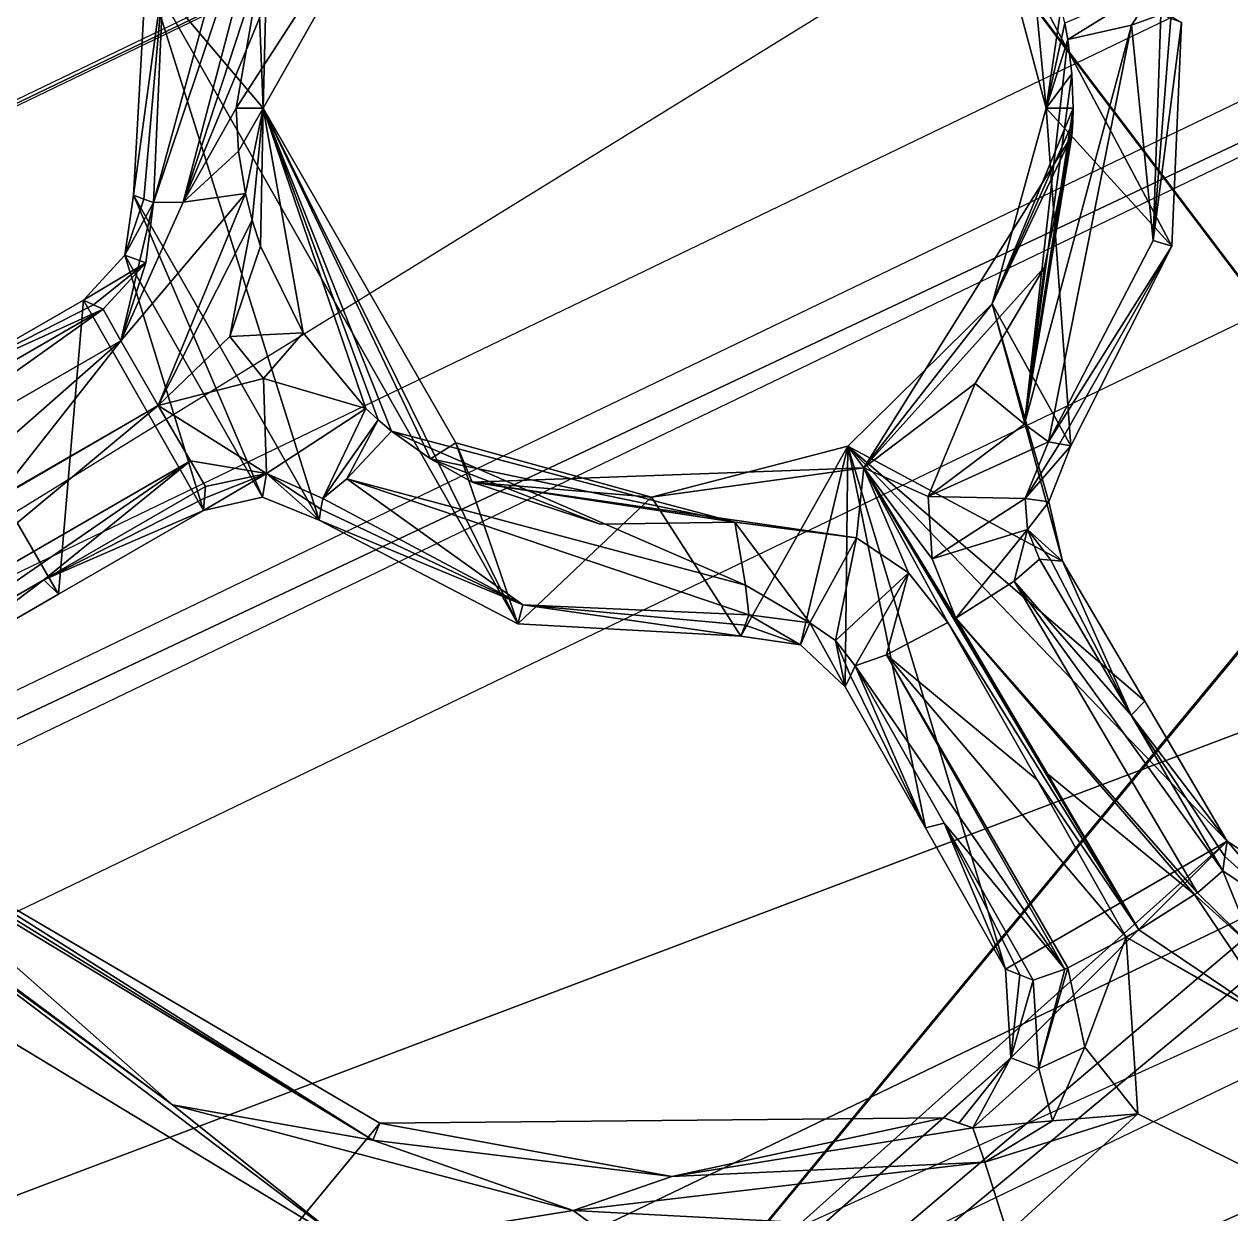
# Model space of a CAD drawing. Header units: millimetres. Extents: x -228 to 228, y -204 to 237.
# Drawn here: x 56.33 to 68.11, y -119.04 to -107.43 of the extents above; entities that cross this region are included whole.
import ezdxf

# ---------------------------------------------------------------- set-up
doc = ezdxf.new("R2010")
doc.units = ezdxf.units.MM
doc.header["$LTSCALE"] = 127.314815
for name, color, linetype in [('1', 7, 'CONTINUOUS'), ('136', 7, 'CONTINUOUS'), ('137', 7, 'CONTINUOUS'), ('139', 7, 'CONTINUOUS'), ('140', 7, 'CONTINUOUS'), ('146', 7, 'CONTINUOUS'), ('147', 7, 'CONTINUOUS'), ('148', 7, 'CONTINUOUS'), ('149', 7, 'CONTINUOUS'), ('150', 7, 'CONTINUOUS'), ('151', 7, 'CONTINUOUS'), ('170', 7, 'CONTINUOUS'), ('171', 7, 'CONTINUOUS'), ('1781', 7, 'CONTINUOUS'), ('1782', 7, 'CONTINUOUS'), ('1783', 7, 'CONTINUOUS'), ('1784', 7, 'CONTINUOUS'), ('1785', 7, 'CONTINUOUS'), ('1787', 7, 'CONTINUOUS'), ('1789', 7, 'CONTINUOUS'), ('179', 7, 'CONTINUOUS'), ('1790', 7, 'CONTINUOUS'), ('1793', 7, 'CONTINUOUS'), ('1795', 7, 'CONTINUOUS'), ('1798', 7, 'CONTINUOUS'), ('181', 7, 'CONTINUOUS'), ('182', 7, 'CONTINUOUS'), ('183', 7, 'CONTINUOUS'), ('186', 7, 'CONTINUOUS'), ('187', 7, 'CONTINUOUS'), ('200', 7, 'CONTINUOUS'), ('201', 7, 'CONTINUOUS'), ('202', 7, 'CONTINUOUS'), ('203', 7, 'CONTINUOUS'), ('205', 7, 'CONTINUOUS'), ('206', 7, 'CONTINUOUS'), ('207', 7, 'CONTINUOUS'), ('208', 7, 'CONTINUOUS'), ('209', 7, 'CONTINUOUS'), ('211', 7, 'CONTINUOUS'), ('212', 7, 'CONTINUOUS'), ('213', 7, 'CONTINUOUS'), ('215', 7, 'CONTINUOUS'), ('2163', 7, 'CONTINUOUS'), ('28', 7, 'CONTINUOUS'), ('54', 7, 'CONTINUOUS'), ('605', 7, 'CONTINUOUS')]:
    doc.layers.add(name, color=color, linetype=linetype)

msp = doc.modelspace()

# ---------------------------------------------------------------- linework, layer by layer
at = {"layer": '1', "color": 5, "linetype": 'Continuous'}
for points in [[(48.25, -83.571, 1037.893), (93.415, -143.229, 1031.221), (68.236, -68.236, 1037.893), (48.25, -83.571, 1037.893)], [(46.659, -149.784, 1032.773), (93.415, -143.229, 1031.221), (48.25, -83.571, 1037.893), (46.659, -149.784, 1032.773)]]:
    msp.add_3dface(points, dxfattribs=at)
at = {"layer": '136', "color": 5, "linetype": 'Continuous'}
for points in [[(58.667, -108.253, 1027.81), (60.542, -104.941, 1027.973), (58.403, -108.253, 1030.82), (58.667, -108.253, 1027.81)], [(58.403, -108.253, 1030.82), (60.542, -104.941, 1027.973), (58.649, -106.835, 1030.906), (58.403, -108.253, 1030.82)], [(65.784, -106.303, 1027.653), (66.305, -108.253, 1027.489), (66.123, -106.374, 1030.644), (65.784, -106.303, 1027.653)], [(66.123, -106.374, 1030.644), (66.305, -108.253, 1027.489), (66.453, -107.265, 1030.565), (66.123, -106.374, 1030.644)], [(66.453, -107.265, 1030.565), (66.305, -108.253, 1027.489), (66.488, -107.422, 1030.552), (66.453, -107.265, 1030.565)], [(66.488, -107.422, 1030.552), (66.305, -108.253, 1027.489), (66.517, -107.583, 1030.539), (66.488, -107.422, 1030.552)], [(66.517, -107.583, 1030.539), (66.305, -108.253, 1027.489), (66.556, -107.917, 1030.513), (66.517, -107.583, 1030.539)], [(66.305, -108.253, 1027.489), (66.568, -108.253, 1030.489), (66.556, -107.917, 1030.513), (66.305, -108.253, 1027.489)]]:
    msp.add_3dface(points, dxfattribs=at)
at = {"layer": '137', "color": 5, "linetype": 'Continuous'}
for points in [[(58.667, -108.253, 1027.81), (58.403, -108.253, 1030.82), (58.427, -108.671, 1030.79), (58.667, -108.253, 1027.81)], [(58.494, -109.085, 1030.759), (58.667, -108.253, 1027.81), (58.427, -108.671, 1030.79), (58.494, -109.085, 1030.759)], [(58.559, -109.345, 1030.741), (58.667, -108.253, 1027.81), (58.494, -109.085, 1030.759), (58.559, -109.345, 1030.741)], [(58.639, -109.598, 1030.723), (58.667, -108.253, 1027.81), (58.559, -109.345, 1030.741), (58.639, -109.598, 1030.723)], [(59.057, -110.445, 1030.644), (58.667, -108.253, 1027.81), (58.639, -109.598, 1030.723), (59.057, -110.445, 1030.644)], [(59.668, -111.183, 1030.565), (58.667, -108.253, 1027.81), (59.057, -110.445, 1030.644), (59.668, -111.183, 1030.565)], [(58.667, -108.253, 1027.81), (59.668, -111.183, 1030.565), (59.79, -111.294, 1030.552), (58.667, -108.253, 1027.81)], [(60.547, -111.519, 1027.494), (58.667, -108.253, 1027.81), (60.298, -111.675, 1030.503), (60.547, -111.519, 1027.494)], [(60.298, -111.675, 1030.503), (58.667, -108.253, 1027.81), (59.919, -111.403, 1030.538), (60.298, -111.675, 1030.503)], [(59.919, -111.403, 1030.538), (58.667, -108.253, 1027.81), (59.79, -111.294, 1030.552), (59.919, -111.403, 1030.538)], [(66.568, -108.253, 1030.489), (66.305, -108.253, 1027.489), (65.779, -110.163, 1027.372), (66.568, -108.253, 1030.489)], [(66.568, -108.253, 1030.489), (65.779, -110.163, 1027.372), (66.565, -108.388, 1030.479), (66.568, -108.253, 1030.489)], [(66.565, -108.388, 1030.479), (65.779, -110.163, 1027.372), (66.557, -108.523, 1030.469), (66.565, -108.388, 1030.479)], [(66.557, -108.523, 1030.469), (65.779, -110.163, 1027.372), (64.527, -111.763, 1030.319), (66.557, -108.523, 1030.469)], [(65.779, -110.163, 1027.372), (64.37, -111.551, 1027.331), (64.527, -111.763, 1030.319), (65.779, -110.163, 1027.372)], [(60.705, -111.902, 1030.469), (60.547, -111.519, 1027.494), (60.298, -111.675, 1030.503), (60.705, -111.902, 1030.469)], [(62.456, -112.048, 1027.375), (60.547, -111.519, 1027.494), (60.705, -111.902, 1030.469), (62.456, -112.048, 1027.375)], [(64.37, -111.551, 1027.331), (62.456, -112.048, 1027.375), (64.527, -111.763, 1030.319), (64.37, -111.551, 1027.331)], [(64.527, -111.763, 1030.319), (62.456, -112.048, 1027.375), (60.705, -111.902, 1030.469), (64.527, -111.763, 1030.319)]]:
    msp.add_3dface(points, dxfattribs=at)
at = {"layer": '139', "color": 5, "linetype": 'Continuous'}
for points in [[(67.522, -107.376, 1028.6), (67.423, -107.34, 1029.631), (67.35, -109.543, 1029.505), (67.522, -107.376, 1028.6)], [(67.627, -107.416, 1027.491), (67.522, -107.376, 1028.6), (67.35, -109.543, 1029.505), (67.627, -107.416, 1027.491)], [(67.531, -109.599, 1027.335), (67.627, -107.416, 1027.491), (67.35, -109.543, 1029.505), (67.531, -109.599, 1027.335)], [(66.328, -111.509, 1029.424), (67.531, -109.599, 1027.335), (67.35, -109.543, 1029.505), (66.328, -111.509, 1029.424)], [(66.434, -111.527, 1028.367), (67.531, -109.599, 1027.335), (66.328, -111.509, 1029.424), (66.434, -111.527, 1028.367)], [(66.547, -111.546, 1027.235), (67.531, -109.599, 1027.335), (66.434, -111.527, 1028.367), (66.547, -111.546, 1027.235)]]:
    msp.add_3dface(points, dxfattribs=at)
at = {"layer": '140', "color": 5, "linetype": 'Continuous'}
for points in [[(66.35, -112.664, 1028.241), (66.242, -112.654, 1029.26), (67.135, -114.174, 1029.104), (66.35, -112.664, 1028.241)], [(66.465, -112.673, 1027.154), (66.35, -112.664, 1028.241), (67.135, -114.174, 1029.104), (66.465, -112.673, 1027.154)], [(67.268, -114.039, 1027.013), (66.465, -112.673, 1027.154), (67.135, -114.174, 1029.104), (67.268, -114.039, 1027.013)], [(68.071, -115.404, 1026.871), (67.268, -114.039, 1027.013), (67.135, -114.174, 1029.104), (68.071, -115.404, 1026.871)], [(68.071, -115.404, 1026.871), (67.135, -114.174, 1029.104), (68.049, -115.555, 1027.943), (68.071, -115.404, 1026.871)], [(68.028, -115.694, 1028.946), (68.049, -115.555, 1027.943), (67.135, -114.174, 1029.104), (68.028, -115.694, 1028.946)]]:
    msp.add_3dface(points, dxfattribs=at)
at = {"layer": '146', "color": 5, "linetype": 'Continuous'}
for points in [[(54.89, -115.332, 1028.497), (54.744, -115.302, 1029.499), (59.737, -118.321, 1029.029), (54.89, -115.332, 1028.497)], [(55.05, -115.364, 1027.414), (54.89, -115.332, 1028.497), (59.737, -118.321, 1029.029), (55.05, -115.364, 1027.414)], [(59.804, -118.156, 1027.011), (55.05, -115.364, 1027.414), (59.737, -118.321, 1029.029), (59.804, -118.156, 1027.011)], [(62.653, -118.678, 1028.867), (59.804, -118.156, 1027.011), (59.737, -118.321, 1029.029), (62.653, -118.678, 1028.867)], [(65.306, -118.105, 1026.783), (59.804, -118.156, 1027.011), (62.653, -118.678, 1028.867), (65.306, -118.105, 1026.783)], [(65.589, -118.202, 1028.77), (65.306, -118.105, 1026.783), (62.653, -118.678, 1028.867), (65.589, -118.202, 1028.77)], [(65.453, -118.155, 1027.809), (65.306, -118.105, 1026.783), (65.589, -118.202, 1028.77), (65.453, -118.155, 1027.809)]]:
    msp.add_3dface(points, dxfattribs=at)
at = {"layer": '147', "color": 5, "linetype": 'Continuous'}
for points in [[(64.395, -113.792, 1028.245), (65.127, -115.275, 1027.013), (64.441, -113.694, 1029.26), (64.395, -113.792, 1028.245)], [(64.441, -113.694, 1029.26), (65.127, -115.275, 1027.013), (65.31, -115.228, 1029.104), (64.441, -113.694, 1029.26)], [(64.345, -113.897, 1027.154), (65.127, -115.275, 1027.013), (64.395, -113.792, 1028.245), (64.345, -113.897, 1027.154)], [(65.127, -115.275, 1027.013), (65.908, -116.653, 1026.871), (65.31, -115.228, 1029.104), (65.127, -115.275, 1027.013)], [(66.049, -116.71, 1027.944), (66.18, -116.761, 1028.946), (65.31, -115.228, 1029.104), (66.049, -116.71, 1027.944)], [(65.908, -116.653, 1026.871), (66.049, -116.71, 1027.944), (65.31, -115.228, 1029.104), (65.908, -116.653, 1026.871)]]:
    msp.add_3dface(points, dxfattribs=at)
at = {"layer": '148', "color": 5, "linetype": 'Continuous'}
for points in [[(59.248, -112.061, 1029.631), (59.23, -112.164, 1028.595), (61.199, -113.1, 1029.504), (59.248, -112.061, 1029.631)], [(59.23, -112.164, 1028.595), (59.212, -112.274, 1027.491), (61.199, -113.1, 1029.504), (59.23, -112.164, 1028.595)], [(59.212, -112.274, 1027.491), (61.15, -113.283, 1027.335), (61.199, -113.1, 1029.504), (59.212, -112.274, 1027.491)], [(61.15, -113.283, 1027.335), (63.328, -113.404, 1027.235), (61.199, -113.1, 1029.504), (61.15, -113.283, 1027.335)], [(63.369, -113.297, 1028.37), (63.406, -113.196, 1029.424), (61.199, -113.1, 1029.504), (63.369, -113.297, 1028.37)], [(63.328, -113.404, 1027.235), (63.369, -113.297, 1028.37), (61.199, -113.1, 1029.504), (63.328, -113.404, 1027.235)]]:
    msp.add_3dface(points, dxfattribs=at)
at = {"layer": '149', "color": 5, "linetype": 'Continuous'}
for points in [[(58.093, -112.057, 1028.676), (58.104, -111.944, 1029.737), (56.528, -112.854, 1029.729), (58.093, -112.057, 1028.676)], [(58.083, -112.177, 1027.542), (58.093, -112.057, 1028.676), (56.528, -112.854, 1029.729), (58.083, -112.177, 1027.542)], [(56.67, -112.994, 1027.535), (58.083, -112.177, 1027.542), (56.528, -112.854, 1029.729), (56.67, -112.994, 1027.535)], [(54.953, -113.765, 1029.719), (55.257, -113.811, 1027.526), (56.528, -112.854, 1029.729), (54.953, -113.765, 1029.719)], [(55.257, -113.811, 1027.526), (56.67, -112.994, 1027.535), (56.528, -112.854, 1029.729), (55.257, -113.811, 1027.526)]]:
    msp.add_3dface(points, dxfattribs=at)
at = {"layer": '150', "color": 5, "linetype": 'Continuous'}
for points in [[(56.912, -110.125, 1027.741), (55.483, -110.949, 1027.734), (57.012, -110.172, 1028.771), (56.912, -110.125, 1027.741)], [(55.483, -110.949, 1027.734), (57.106, -110.215, 1029.738), (57.012, -110.172, 1028.771), (55.483, -110.949, 1027.734)], [(55.529, -111.125, 1029.73), (57.106, -110.215, 1029.738), (55.483, -110.949, 1027.734), (55.529, -111.125, 1029.73)]]:
    msp.add_3dface(points, dxfattribs=at)
at = {"layer": '151', "color": 5, "linetype": 'Continuous'}
for points in [[(57.402, -109.101, 1027.798), (57.694, -106.961, 1029.98), (57.526, -106.904, 1027.953), (57.402, -109.101, 1027.798)], [(57.503, -109.139, 1028.859), (57.694, -106.961, 1029.98), (57.402, -109.101, 1027.798), (57.503, -109.139, 1028.859)], [(57.598, -109.174, 1029.854), (57.694, -106.961, 1029.98), (57.503, -109.139, 1028.859), (57.598, -109.174, 1029.854)]]:
    msp.add_3dface(points, dxfattribs=at)
at = {"layer": '170', "color": 5, "linetype": 'Continuous'}
for points in [[(58.093, -112.057, 1028.676), (58.083, -112.177, 1027.542), (58.698, -111.816, 1029.729), (58.093, -112.057, 1028.676)], [(58.083, -112.177, 1027.542), (58.661, -112.048, 1027.529), (58.698, -111.816, 1029.729), (58.083, -112.177, 1027.542)], [(58.104, -111.944, 1029.737), (58.093, -112.057, 1028.676), (58.698, -111.816, 1029.729), (58.104, -111.944, 1029.737)], [(58.661, -112.048, 1027.529), (59.212, -112.274, 1027.491), (58.698, -111.816, 1029.729), (58.661, -112.048, 1027.529)], [(59.212, -112.274, 1027.491), (59.23, -112.164, 1028.595), (58.698, -111.816, 1029.729), (59.212, -112.274, 1027.491)], [(59.23, -112.164, 1028.595), (59.248, -112.061, 1029.631), (58.698, -111.816, 1029.729), (59.23, -112.164, 1028.595)]]:
    msp.add_3dface(points, dxfattribs=at)
at = {"layer": '171', "color": 5, "linetype": 'Continuous'}
for points in [[(57.503, -109.139, 1028.859), (57.402, -109.101, 1027.798), (57.317, -109.687, 1027.758), (57.503, -109.139, 1028.859)], [(57.598, -109.174, 1029.854), (57.503, -109.139, 1028.859), (57.317, -109.687, 1027.758), (57.598, -109.174, 1029.854)], [(57.522, -109.763, 1029.793), (57.598, -109.174, 1029.854), (57.317, -109.687, 1027.758), (57.522, -109.763, 1029.793)], [(56.912, -110.125, 1027.741), (57.522, -109.763, 1029.793), (57.317, -109.687, 1027.758), (56.912, -110.125, 1027.741)], [(56.912, -110.125, 1027.741), (57.012, -110.172, 1028.771), (57.522, -109.763, 1029.793), (56.912, -110.125, 1027.741)], [(57.012, -110.172, 1028.771), (57.106, -110.215, 1029.738), (57.522, -109.763, 1029.793), (57.012, -110.172, 1028.771)]]:
    msp.add_3dface(points, dxfattribs=at)
at = {"layer": '1781', "color": 2, "linetype": 'Continuous'}
for points in [[(48.462, -116.997, 5), (82.863, -95.763, 5), (54.097, -130.602, 5), (48.462, -116.997, 5)], [(82.863, -95.763, 5), (82.871, -95.772, 5), (54.097, -130.602, 5), (82.863, -95.763, 5)], [(82.871, -95.772, 5), (82.879, -95.782, 5), (54.097, -130.602, 5), (82.871, -95.772, 5)], [(82.879, -95.782, 5), (92.524, -106.877, 5), (54.097, -130.602, 5), (82.879, -95.782, 5)]]:
    msp.add_3dface(points, dxfattribs=at)
at = {"layer": '1782', "color": 2, "linetype": 'Continuous'}
for points in [[(77.936, -97.729, 17), (77.974, -97.774, 17), (27.815, -121.866, 17), (77.936, -97.729, 17)], [(77.974, -97.774, 17), (27.829, -121.923, 17), (27.815, -121.866, 17), (77.974, -97.774, 17)]]:
    msp.add_3dface(points, dxfattribs=at)
at = {"layer": '1783', "color": 2, "linetype": 'Continuous'}
for points in [[(80.599, -101.068, 22), (58.636, -101.56, 22), (28.766, -126.03, 22), (80.599, -101.068, 22)], [(58.636, -101.56, 22), (0, -117.271, 22), (28.766, -126.03, 22), (58.636, -101.56, 22)]]:
    msp.add_3dface(points, dxfattribs=at)
at = {"layer": '1784', "color": 2, "linetype": 'Continuous'}
for points in [[(29.445, -129.006, 10), (85.859, -107.662, 10), (82.503, -103.454, 10), (29.445, -129.006, 10)], [(30.643, -134.253, 10), (85.859, -107.662, 10), (29.445, -129.006, 10), (30.643, -134.253, 10)]]:
    msp.add_3dface(points, dxfattribs=at)
at = {"layer": '1785', "color": 2, "linetype": 'Continuous'}
for points in [[(89.471, -112.193, 26), (31.932, -139.902, 26), (93.224, -116.896, 26), (89.471, -112.193, 26)], [(93.224, -116.896, 26), (31.932, -139.902, 26), (33.271, -145.768, 26), (93.224, -116.896, 26)]]:
    msp.add_3dface(points, dxfattribs=at)
at = {"layer": '1787', "color": 2, "linetype": 'Continuous'}
for points in [[(92.186, -115.597, 18.855), (34.303, -150.291, 25.156), (32.901, -144.148, 18.855), (92.186, -115.597, 18.855)], [(96.115, -120.524, 25.156), (34.303, -150.291, 25.156), (92.186, -115.597, 18.855), (96.115, -120.524, 25.156)]]:
    msp.add_3dface(points, dxfattribs=at)
at = {"layer": '1789', "color": 2, "linetype": 'Continuous'}
for points in [[(91.951, -115.303, 14.121), (32.868, -144.006, 18.527), (32.817, -143.78, 14.121), (91.951, -115.303, 14.121)], [(92.095, -115.483, 18.527), (32.868, -144.006, 18.527), (91.951, -115.303, 14.121), (92.095, -115.483, 18.527)]]:
    msp.add_3dface(points, dxfattribs=at)
at = {"layer": '179', "color": 5, "linetype": 'Continuous'}
for points in [[(66.434, -111.527, 1028.367), (66.328, -111.509, 1029.424), (66.1, -112.06, 1029.381), (66.434, -111.527, 1028.367)], [(66.547, -111.546, 1027.235), (66.434, -111.527, 1028.367), (66.1, -112.06, 1029.381), (66.547, -111.546, 1027.235)], [(66.33, -112.092, 1027.204), (66.547, -111.546, 1027.235), (66.1, -112.06, 1029.381), (66.33, -112.092, 1027.204)], [(66.123, -112.365, 1029.329), (66.33, -112.092, 1027.204), (66.1, -112.06, 1029.381), (66.123, -112.365, 1029.329)], [(66.465, -112.673, 1027.154), (66.33, -112.092, 1027.204), (66.123, -112.365, 1029.329), (66.465, -112.673, 1027.154)], [(66.242, -112.654, 1029.26), (66.35, -112.664, 1028.241), (66.123, -112.365, 1029.329), (66.242, -112.654, 1029.26)], [(66.35, -112.664, 1028.241), (66.465, -112.673, 1027.154), (66.123, -112.365, 1029.329), (66.35, -112.664, 1028.241)]]:
    msp.add_3dface(points, dxfattribs=at)
at = {"layer": '1790', "color": 2, "linetype": 'Continuous'}
for points in [[(89.471, -112.193, 26), (88.102, -110.476, 23.804), (31.443, -137.761, 23.804), (89.471, -112.193, 26)], [(31.932, -139.902, 26), (89.471, -112.193, 26), (31.443, -137.761, 23.804), (31.932, -139.902, 26)]]:
    msp.add_3dface(points, dxfattribs=at)
at = {"layer": '1793', "color": 2, "linetype": 'Continuous'}
for points in [[(30.965, -135.665, 11.112), (87.912, -110.238, 18), (86.761, -108.795, 11.112), (30.965, -135.665, 11.112)], [(31.375, -137.465, 18), (87.912, -110.238, 18), (30.965, -135.665, 11.112), (31.375, -137.465, 18)]]:
    msp.add_3dface(points, dxfattribs=at)
at = {"layer": '1795', "color": 2, "linetype": 'Continuous'}
for points in [[(29, -127.059, 20.945), (81.568, -102.283, 11.421), (81.257, -101.893, 20.945), (29, -127.059, 20.945)], [(29.111, -127.545, 11.421), (81.568, -102.283, 11.421), (29, -127.059, 20.945), (29.111, -127.545, 11.421)]]:
    msp.add_3dface(points, dxfattribs=at)
at = {"layer": '1798', "color": 2, "linetype": 'Continuous'}
msp.add_3dface([(0, -117.271, 22), (58.636, -101.56, 22), (0, -117.528, 17.1), (0, -117.271, 22)], dxfattribs=at)
at = {"layer": '181', "color": 5, "linetype": 'Continuous'}
for points in [[(68.071, -115.404, 1026.871), (68.049, -115.555, 1027.943), (68.736, -116.169, 1028.859), (68.071, -115.404, 1026.871)], [(68.795, -115.884, 1026.801), (68.071, -115.404, 1026.871), (68.736, -116.169, 1028.859), (68.795, -115.884, 1026.801)], [(68.049, -115.555, 1027.943), (68.028, -115.694, 1028.946), (68.736, -116.169, 1028.859), (68.049, -115.555, 1027.943)]]:
    msp.add_3dface(points, dxfattribs=at)
at = {"layer": '182', "color": 5, "linetype": 'Continuous'}
for points in [[(66.049, -116.71, 1027.944), (65.908, -116.653, 1026.871), (65.961, -117.52, 1026.801), (66.049, -116.71, 1027.944)], [(66.18, -116.761, 1028.946), (66.049, -116.71, 1027.944), (65.961, -117.52, 1026.801), (66.18, -116.761, 1028.946)], [(66.18, -116.761, 1028.946), (65.961, -117.52, 1026.801), (66.233, -117.621, 1028.857), (66.18, -116.761, 1028.946)], [(65.306, -118.105, 1026.783), (65.453, -118.155, 1027.809), (65.961, -117.52, 1026.801), (65.306, -118.105, 1026.783)], [(65.453, -118.155, 1027.809), (65.589, -118.202, 1028.77), (65.961, -117.52, 1026.801), (65.453, -118.155, 1027.809)], [(65.961, -117.52, 1026.801), (65.589, -118.202, 1028.77), (66.233, -117.621, 1028.857), (65.961, -117.52, 1026.801)]]:
    msp.add_3dface(points, dxfattribs=at)
at = {"layer": '183', "color": 5, "linetype": 'Continuous'}
for points in [[(63.406, -113.196, 1029.424), (63.369, -113.297, 1028.37), (63.91, -113.49, 1027.204), (63.406, -113.196, 1029.424)], [(63.406, -113.196, 1029.424), (63.91, -113.49, 1027.204), (63.999, -113.275, 1029.381), (63.406, -113.196, 1029.424)], [(63.369, -113.297, 1028.37), (63.328, -113.404, 1027.235), (63.91, -113.49, 1027.204), (63.369, -113.297, 1028.37)], [(63.91, -113.49, 1027.204), (64.345, -113.897, 1027.154), (63.999, -113.275, 1029.381), (63.91, -113.49, 1027.204)], [(63.999, -113.275, 1029.381), (64.345, -113.897, 1027.154), (64.25, -113.448, 1029.328), (63.999, -113.275, 1029.381)], [(64.345, -113.897, 1027.154), (64.395, -113.792, 1028.245), (64.25, -113.448, 1029.328), (64.345, -113.897, 1027.154)], [(64.395, -113.792, 1028.245), (64.441, -113.694, 1029.26), (64.25, -113.448, 1029.328), (64.395, -113.792, 1028.245)]]:
    msp.add_3dface(points, dxfattribs=at)
at = {"layer": '186', "color": 5, "linetype": 'Continuous'}
for points in [[(57.106, -110.215, 1029.738), (55.529, -111.125, 1029.73), (54.125, -112.341, 1030.397), (57.106, -110.215, 1029.738)], [(57.279, -110.521, 1030.416), (57.106, -110.215, 1029.738), (54.125, -112.341, 1030.397), (57.279, -110.521, 1030.416)], [(54.487, -112.972, 1030.629), (57.279, -110.521, 1030.416), (54.125, -112.341, 1030.397), (54.487, -112.972, 1030.629)], [(56.064, -112.062, 1030.639), (57.279, -110.521, 1030.416), (54.487, -112.972, 1030.629), (56.064, -112.062, 1030.639)], [(57.642, -111.152, 1030.647), (57.279, -110.521, 1030.416), (56.064, -112.062, 1030.639), (57.642, -111.152, 1030.647)]]:
    msp.add_3dface(points, dxfattribs=at)
at = {"layer": '187', "color": 5, "linetype": 'Continuous'}
for points in [[(57.642, -111.152, 1030.647), (58.494, -109.085, 1030.759), (57.279, -110.521, 1030.416), (57.642, -111.152, 1030.647)], [(58.494, -109.085, 1030.759), (57.887, -109.171, 1030.468), (57.279, -110.521, 1030.416), (58.494, -109.085, 1030.759)], [(58.559, -109.345, 1030.741), (58.494, -109.085, 1030.759), (57.642, -111.152, 1030.647), (58.559, -109.345, 1030.741)], [(57.887, -109.171, 1030.468), (57.598, -109.174, 1029.854), (57.279, -110.521, 1030.416), (57.887, -109.171, 1030.468)], [(57.598, -109.174, 1029.854), (57.522, -109.763, 1029.793), (57.279, -110.521, 1030.416), (57.598, -109.174, 1029.854)], [(58.559, -109.345, 1030.741), (57.642, -111.152, 1030.647), (58.34, -110.481, 1030.67), (58.559, -109.345, 1030.741)], [(58.639, -109.598, 1030.723), (58.559, -109.345, 1030.741), (58.34, -110.481, 1030.67), (58.639, -109.598, 1030.723)], [(57.522, -109.763, 1029.793), (57.106, -110.215, 1029.738), (57.279, -110.521, 1030.416), (57.522, -109.763, 1029.793)]]:
    msp.add_3dface(points, dxfattribs=at)
at = {"layer": '200', "color": 5, "linetype": 'Continuous'}
for points in [[(68.342, -116.457, 1029.552), (68.028, -115.694, 1028.946), (67.781, -115.907, 1029.594), (68.342, -116.457, 1029.552)], [(68.736, -116.169, 1028.859), (68.028, -115.694, 1028.946), (68.342, -116.457, 1029.552), (68.736, -116.169, 1028.859)], [(68.626, -117.225, 1029.716), (67.754, -115.926, 1029.623), (67.211, -116.27, 1029.855), (68.626, -117.225, 1029.716)], [(67.754, -115.926, 1029.623), (68.342, -116.457, 1029.552), (67.781, -115.907, 1029.594), (67.754, -115.926, 1029.623)], [(68.342, -116.457, 1029.552), (67.754, -115.926, 1029.623), (68.626, -117.225, 1029.716), (68.342, -116.457, 1029.552)]]:
    msp.add_3dface(points, dxfattribs=at)
at = {"layer": '201', "color": 5, "linetype": 'Continuous'}
for points in [[(67.135, -114.174, 1029.104), (66.242, -112.654, 1029.26), (65.994, -112.866, 1029.908), (67.135, -114.174, 1029.104)], [(65.423, -113.228, 1030.169), (67.781, -115.907, 1029.594), (65.994, -112.866, 1029.908), (65.423, -113.228, 1030.169)], [(68.028, -115.694, 1028.946), (67.135, -114.174, 1029.104), (65.994, -112.866, 1029.908), (68.028, -115.694, 1028.946)], [(67.781, -115.907, 1029.594), (68.028, -115.694, 1028.946), (65.994, -112.866, 1029.908), (67.781, -115.907, 1029.594)], [(67.754, -115.926, 1029.623), (67.781, -115.907, 1029.594), (65.423, -113.228, 1030.169), (67.754, -115.926, 1029.623)], [(66.317, -114.749, 1030.013), (67.754, -115.926, 1029.623), (65.423, -113.228, 1030.169), (66.317, -114.749, 1030.013)], [(67.211, -116.27, 1029.855), (67.754, -115.926, 1029.623), (66.317, -114.749, 1030.013), (67.211, -116.27, 1029.855)]]:
    msp.add_3dface(points, dxfattribs=at)
at = {"layer": '202', "color": 5, "linetype": 'Continuous'}
for points in [[(66.094, -111.335, 1030.046), (65.613, -110.938, 1030.333), (65.153, -112.04, 1030.271), (66.094, -111.335, 1030.046)], [(66.328, -111.509, 1029.424), (66.094, -111.335, 1030.046), (65.153, -112.04, 1030.271), (66.328, -111.509, 1029.424)], [(66.1, -112.06, 1029.381), (66.328, -111.509, 1029.424), (65.153, -112.04, 1030.271), (66.1, -112.06, 1029.381)], [(65.194, -112.651, 1030.223), (66.1, -112.06, 1029.381), (65.153, -112.04, 1030.271), (65.194, -112.651, 1030.223)], [(66.123, -112.365, 1029.329), (66.1, -112.06, 1029.381), (65.194, -112.651, 1030.223), (66.123, -112.365, 1029.329)], [(65.423, -113.228, 1030.169), (66.123, -112.365, 1029.329), (65.194, -112.651, 1030.223), (65.423, -113.228, 1030.169)], [(66.123, -112.365, 1029.329), (65.423, -113.228, 1030.169), (65.994, -112.866, 1029.908), (66.123, -112.365, 1029.329)], [(66.242, -112.654, 1029.26), (66.123, -112.365, 1029.329), (65.994, -112.866, 1029.908), (66.242, -112.654, 1029.26)]]:
    msp.add_3dface(points, dxfattribs=at)
at = {"layer": '203', "color": 5, "linetype": 'Continuous'}
for points in [[(67.35, -109.543, 1029.505), (67.423, -107.34, 1029.631), (67.139, -107.443, 1030.258), (67.35, -109.543, 1029.505)], [(67.139, -107.443, 1030.258), (66.517, -107.583, 1030.539), (66.094, -111.335, 1030.046), (67.139, -107.443, 1030.258)], [(66.328, -111.509, 1029.424), (67.139, -107.443, 1030.258), (66.094, -111.335, 1030.046), (66.328, -111.509, 1029.424)], [(66.328, -111.509, 1029.424), (67.35, -109.543, 1029.505), (67.139, -107.443, 1030.258), (66.328, -111.509, 1029.424)], [(66.517, -107.583, 1030.539), (66.556, -107.917, 1030.513), (66.094, -111.335, 1030.046), (66.517, -107.583, 1030.539)], [(66.556, -107.917, 1030.513), (66.568, -108.253, 1030.489), (66.094, -111.335, 1030.046), (66.556, -107.917, 1030.513)], [(66.568, -108.253, 1030.489), (66.565, -108.388, 1030.479), (66.094, -111.335, 1030.046), (66.568, -108.253, 1030.489)], [(66.565, -108.388, 1030.479), (66.557, -108.523, 1030.469), (66.094, -111.335, 1030.046), (66.565, -108.388, 1030.479)], [(66.094, -111.335, 1030.046), (66.557, -108.523, 1030.469), (66.288, -109.804, 1030.387), (66.094, -111.335, 1030.046)], [(65.613, -110.938, 1030.333), (66.094, -111.335, 1030.046), (66.288, -109.804, 1030.387), (65.613, -110.938, 1030.333)]]:
    msp.add_3dface(points, dxfattribs=at)
at = {"layer": '205', "color": 5, "linetype": 'Continuous'}
for points in [[(66.488, -107.422, 1030.552), (66.517, -107.583, 1030.539), (67.409, -107.029, 1029.691), (66.488, -107.422, 1030.552)], [(67.409, -107.029, 1029.691), (66.517, -107.583, 1030.539), (67.139, -107.443, 1030.258), (67.409, -107.029, 1029.691)], [(67.423, -107.34, 1029.631), (67.409, -107.029, 1029.691), (67.139, -107.443, 1030.258), (67.423, -107.34, 1029.631)]]:
    msp.add_3dface(points, dxfattribs=at)
at = {"layer": '206', "color": 5, "linetype": 'Continuous'}
for points in [[(63.999, -113.275, 1029.381), (63.269, -112.292, 1030.333), (63.371, -112.907, 1030.046), (63.999, -113.275, 1029.381)], [(63.269, -112.292, 1030.333), (63.999, -113.275, 1029.381), (64.456, -112.446, 1030.271), (63.269, -112.292, 1030.333)], [(63.999, -113.275, 1029.381), (64.25, -113.448, 1029.328), (64.456, -112.446, 1030.271), (63.999, -113.275, 1029.381)], [(64.456, -112.446, 1030.271), (64.25, -113.448, 1029.328), (64.962, -112.786, 1030.223), (64.456, -112.446, 1030.271)], [(64.25, -113.448, 1029.328), (64.441, -113.694, 1029.26), (64.962, -112.786, 1030.223), (64.25, -113.448, 1029.328)], [(64.962, -112.786, 1030.223), (64.441, -113.694, 1029.26), (64.748, -113.585, 1029.908), (64.962, -112.786, 1030.223)], [(65.347, -113.272, 1030.169), (64.962, -112.786, 1030.223), (64.748, -113.585, 1029.908), (65.347, -113.272, 1030.169)], [(63.406, -113.196, 1029.424), (63.999, -113.275, 1029.381), (63.371, -112.907, 1030.046), (63.406, -113.196, 1029.424)]]:
    msp.add_3dface(points, dxfattribs=at)
at = {"layer": '207', "color": 5, "linetype": 'Continuous'}
for points in [[(65.347, -113.272, 1030.169), (64.748, -113.585, 1029.908), (66.217, -114.806, 1030.013), (65.347, -113.272, 1030.169)], [(64.748, -113.585, 1029.908), (64.441, -113.694, 1029.26), (66.488, -116.654, 1029.594), (64.748, -113.585, 1029.908)], [(66.217, -114.806, 1030.013), (64.748, -113.585, 1029.908), (67.087, -116.341, 1029.855), (66.217, -114.806, 1030.013)], [(67.087, -116.341, 1029.855), (64.748, -113.585, 1029.908), (66.518, -116.64, 1029.623), (67.087, -116.341, 1029.855)], [(66.518, -116.64, 1029.623), (64.748, -113.585, 1029.908), (66.488, -116.654, 1029.594), (66.518, -116.64, 1029.623)], [(64.441, -113.694, 1029.26), (65.31, -115.228, 1029.104), (66.488, -116.654, 1029.594), (64.441, -113.694, 1029.26)], [(65.31, -115.228, 1029.104), (66.18, -116.761, 1028.946), (66.488, -116.654, 1029.594), (65.31, -115.228, 1029.104)]]:
    msp.add_3dface(points, dxfattribs=at)
at = {"layer": '208', "color": 5, "linetype": 'Continuous'}
for points in [[(67.087, -116.341, 1029.855), (66.518, -116.64, 1029.623), (66.684, -117.414, 1029.552), (67.087, -116.341, 1029.855)], [(67.087, -116.341, 1029.855), (66.684, -117.414, 1029.552), (67.199, -118.064, 1029.715), (67.087, -116.341, 1029.855)], [(66.18, -116.761, 1028.946), (66.233, -117.621, 1028.857), (66.488, -116.654, 1029.594), (66.18, -116.761, 1028.946)], [(66.233, -117.621, 1028.857), (66.518, -116.64, 1029.623), (66.488, -116.654, 1029.594), (66.233, -117.621, 1028.857)], [(66.518, -116.64, 1029.623), (66.233, -117.621, 1028.857), (66.684, -117.414, 1029.552), (66.518, -116.64, 1029.623)], [(66.684, -117.414, 1029.552), (66.233, -117.621, 1028.857), (66.367, -118.134, 1029.487), (66.684, -117.414, 1029.552)], [(66.684, -117.414, 1029.552), (66.367, -118.134, 1029.487), (67.199, -118.064, 1029.715), (66.684, -117.414, 1029.552)], [(66.233, -117.621, 1028.857), (65.589, -118.202, 1028.77), (66.367, -118.134, 1029.487), (66.233, -117.621, 1028.857)], [(66.367, -118.134, 1029.487), (65.707, -118.536, 1029.449), (67.199, -118.064, 1029.715), (66.367, -118.134, 1029.487)], [(67.199, -118.064, 1029.715), (65.707, -118.536, 1029.449), (65.929, -119.233, 1029.678), (67.199, -118.064, 1029.715)], [(66.367, -118.134, 1029.487), (65.589, -118.202, 1028.77), (65.707, -118.536, 1029.449), (66.367, -118.134, 1029.487)]]:
    msp.add_3dface(points, dxfattribs=at)
at = {"layer": '209', "color": 5, "linetype": 'Continuous'}
for points in [[(57.783, -117.976, 1029.847), (54.744, -115.302, 1029.499), (54.537, -115.566, 1030.156), (57.783, -117.976, 1029.847)], [(59.737, -118.321, 1029.029), (54.744, -115.302, 1029.499), (57.783, -117.976, 1029.847), (59.737, -118.321, 1029.029)], [(59.513, -119.361, 1029.938), (54.521, -115.584, 1030.177), (54.043, -116.05, 1030.409), (59.513, -119.361, 1029.938)], [(54.521, -115.584, 1030.177), (57.783, -117.976, 1029.847), (54.537, -115.566, 1030.156), (54.521, -115.584, 1030.177)], [(57.783, -117.976, 1029.847), (54.521, -115.584, 1030.177), (59.513, -119.361, 1029.938), (57.783, -117.976, 1029.847)], [(61.692, -119.007, 1029.592), (59.737, -118.321, 1029.029), (57.783, -117.976, 1029.847), (61.692, -119.007, 1029.592)], [(61.692, -119.007, 1029.592), (57.783, -117.976, 1029.847), (59.513, -119.361, 1029.938), (61.692, -119.007, 1029.592)], [(65.589, -118.202, 1028.77), (62.653, -118.678, 1028.867), (65.707, -118.536, 1029.449), (65.589, -118.202, 1028.77)], [(62.653, -118.678, 1028.867), (59.737, -118.321, 1029.029), (61.692, -119.007, 1029.592), (62.653, -118.678, 1028.867)], [(65.707, -118.536, 1029.449), (62.653, -118.678, 1028.867), (61.692, -119.007, 1029.592), (65.707, -118.536, 1029.449)], [(65.929, -119.233, 1029.678), (65.707, -118.536, 1029.449), (61.692, -119.007, 1029.592), (65.929, -119.233, 1029.678)], [(62.709, -119.754, 1029.776), (61.692, -119.007, 1029.592), (59.513, -119.361, 1029.938), (62.709, -119.754, 1029.776)], [(65.929, -119.233, 1029.678), (61.692, -119.007, 1029.592), (62.709, -119.754, 1029.776), (65.929, -119.233, 1029.678)]]:
    msp.add_3dface(points, dxfattribs=at)
at = {"layer": '211', "color": 5, "linetype": 'Continuous'}
for points in [[(57.956, -111.694, 1030.359), (57.642, -111.152, 1030.647), (54.804, -113.516, 1030.34), (57.956, -111.694, 1030.359)], [(54.804, -113.516, 1030.34), (57.642, -111.152, 1030.647), (56.067, -112.067, 1030.639), (54.804, -113.516, 1030.34)], [(54.953, -113.765, 1029.719), (57.956, -111.694, 1030.359), (54.804, -113.516, 1030.34), (54.953, -113.765, 1029.719)], [(54.953, -113.765, 1029.719), (56.528, -112.854, 1029.729), (57.956, -111.694, 1030.359), (54.953, -113.765, 1029.719)], [(56.528, -112.854, 1029.729), (58.104, -111.944, 1029.737), (57.956, -111.694, 1030.359), (56.528, -112.854, 1029.729)]]:
    msp.add_3dface(points, dxfattribs=at)
at = {"layer": '212', "color": 5, "linetype": 'Continuous'}
for points in [[(57.642, -111.152, 1030.647), (58.698, -111.816, 1029.729), (58.671, -110.89, 1030.626), (57.642, -111.152, 1030.647)], [(58.698, -111.816, 1029.729), (59.668, -111.183, 1030.565), (58.671, -110.89, 1030.626), (58.698, -111.816, 1029.729)], [(57.956, -111.694, 1030.359), (58.698, -111.816, 1029.729), (57.642, -111.152, 1030.647), (57.956, -111.694, 1030.359)], [(59.248, -112.061, 1029.631), (59.668, -111.183, 1030.565), (58.698, -111.816, 1029.729), (59.248, -112.061, 1029.631)], [(59.79, -111.294, 1030.552), (59.668, -111.183, 1030.565), (59.248, -112.061, 1029.631), (59.79, -111.294, 1030.552)], [(59.79, -111.294, 1030.552), (59.248, -112.061, 1029.631), (59.482, -111.868, 1030.258), (59.79, -111.294, 1030.552)], [(59.919, -111.403, 1030.538), (59.79, -111.294, 1030.552), (59.482, -111.868, 1030.258), (59.919, -111.403, 1030.538)], [(58.104, -111.944, 1029.737), (58.698, -111.816, 1029.729), (57.956, -111.694, 1030.359), (58.104, -111.944, 1029.737)]]:
    msp.add_3dface(points, dxfattribs=at)
at = {"layer": '213', "color": 5, "linetype": 'Continuous'}
for points in [[(59.919, -111.403, 1030.538), (59.482, -111.868, 1030.258), (63.371, -112.907, 1030.046), (59.919, -111.403, 1030.538)], [(60.298, -111.675, 1030.503), (59.919, -111.403, 1030.538), (63.269, -112.292, 1030.333), (60.298, -111.675, 1030.503)], [(63.269, -112.292, 1030.333), (59.919, -111.403, 1030.538), (63.371, -112.907, 1030.046), (63.269, -112.292, 1030.333)], [(60.705, -111.902, 1030.469), (60.298, -111.675, 1030.503), (61.954, -112.31, 1030.387), (60.705, -111.902, 1030.469)], [(61.954, -112.31, 1030.387), (60.298, -111.675, 1030.503), (63.269, -112.292, 1030.333), (61.954, -112.31, 1030.387)], [(59.248, -112.061, 1029.631), (61.199, -113.1, 1029.504), (59.482, -111.868, 1030.258), (59.248, -112.061, 1029.631)], [(61.199, -113.1, 1029.504), (63.406, -113.196, 1029.424), (59.482, -111.868, 1030.258), (61.199, -113.1, 1029.504)], [(59.482, -111.868, 1030.258), (63.406, -113.196, 1029.424), (63.371, -112.907, 1030.046), (59.482, -111.868, 1030.258)]]:
    msp.add_3dface(points, dxfattribs=at)
at = {"layer": '215', "color": 5, "linetype": 'Continuous'}
for points in [[(58.735, -105.008, 1030.058), (57.694, -106.961, 1029.98), (57.598, -109.174, 1029.854), (58.735, -105.008, 1030.058)], [(58.735, -105.008, 1030.058), (57.598, -109.174, 1029.854), (58.93, -105.199, 1030.661), (58.735, -105.008, 1030.058)], [(57.598, -109.174, 1029.854), (57.887, -109.171, 1030.468), (58.93, -105.199, 1030.661), (57.598, -109.174, 1029.854)], [(57.887, -109.171, 1030.468), (59.37, -105.591, 1030.961), (58.93, -105.199, 1030.661), (57.887, -109.171, 1030.468)], [(58.649, -106.835, 1030.906), (59.37, -105.591, 1030.961), (57.887, -109.171, 1030.468), (58.649, -106.835, 1030.906)], [(58.403, -108.253, 1030.82), (58.649, -106.835, 1030.906), (57.887, -109.171, 1030.468), (58.403, -108.253, 1030.82)], [(58.427, -108.671, 1030.79), (58.403, -108.253, 1030.82), (57.887, -109.171, 1030.468), (58.427, -108.671, 1030.79)], [(58.494, -109.085, 1030.759), (58.427, -108.671, 1030.79), (57.887, -109.171, 1030.468), (58.494, -109.085, 1030.759)]]:
    msp.add_3dface(points, dxfattribs=at)
at = {"layer": '2163', "color": 5, "linetype": 'Continuous'}
msp.add_3dface([(85.859, -107.662, 10), (30.643, -134.253, 10), (86.761, -108.795, 11.112), (85.859, -107.662, 10)], dxfattribs=at)
at = {"layer": '28', "color": 5, "linetype": 'Continuous'}
for points in [[(93.29, -143.038, 1029.234), (48.25, -83.571, 1035.889), (68.236, -68.236, 1035.889), (93.29, -143.038, 1029.234)], [(93.29, -143.038, 1029.234), (46.65, -149.58, 1030.783), (48.25, -83.571, 1035.889), (93.29, -143.038, 1029.234)]]:
    msp.add_3dface(points, dxfattribs=at)
at = {"layer": '54', "color": 5, "linetype": 'Continuous'}
for points in [[(58.667, -108.253, 1027.81), (58.535, -104.974, 1028.051), (58.763, -104.421, 1028.081), (58.667, -108.253, 1027.81)], [(60.542, -104.941, 1027.973), (58.667, -108.253, 1027.81), (58.763, -104.421, 1028.081), (60.542, -104.941, 1027.973)], [(58.667, -108.253, 1027.81), (57.526, -106.904, 1027.953), (58.535, -104.974, 1028.051), (58.667, -108.253, 1027.81)], [(66.305, -108.253, 1027.489), (65.784, -106.303, 1027.653), (67.531, -109.599, 1027.335), (66.305, -108.253, 1027.489)], [(65.784, -106.303, 1027.653), (67.627, -107.416, 1027.491), (67.531, -109.599, 1027.335), (65.784, -106.303, 1027.653)], [(59.212, -112.274, 1027.491), (57.402, -109.101, 1027.798), (57.526, -106.904, 1027.953), (59.212, -112.274, 1027.491)], [(58.667, -108.253, 1027.81), (61.15, -113.283, 1027.335), (57.526, -106.904, 1027.953), (58.667, -108.253, 1027.81)], [(61.15, -113.283, 1027.335), (59.212, -112.274, 1027.491), (57.526, -106.904, 1027.953), (61.15, -113.283, 1027.335)], [(58.667, -108.253, 1027.81), (60.547, -111.519, 1027.494), (61.15, -113.283, 1027.335), (58.667, -108.253, 1027.81)], [(65.779, -110.163, 1027.372), (66.305, -108.253, 1027.489), (66.547, -111.546, 1027.235), (65.779, -110.163, 1027.372)], [(66.305, -108.253, 1027.489), (67.531, -109.599, 1027.335), (66.547, -111.546, 1027.235), (66.305, -108.253, 1027.489)], [(57.317, -109.687, 1027.758), (57.402, -109.101, 1027.798), (58.661, -112.048, 1027.529), (57.317, -109.687, 1027.758)], [(57.402, -109.101, 1027.798), (59.212, -112.274, 1027.491), (58.661, -112.048, 1027.529), (57.402, -109.101, 1027.798)], [(58.083, -112.177, 1027.542), (56.912, -110.125, 1027.741), (57.317, -109.687, 1027.758), (58.083, -112.177, 1027.542)], [(58.083, -112.177, 1027.542), (57.317, -109.687, 1027.758), (58.661, -112.048, 1027.529), (58.083, -112.177, 1027.542)], [(56.67, -112.994, 1027.535), (55.483, -110.949, 1027.734), (56.912, -110.125, 1027.741), (56.67, -112.994, 1027.535)], [(58.083, -112.177, 1027.542), (56.67, -112.994, 1027.535), (56.912, -110.125, 1027.741), (58.083, -112.177, 1027.542)], [(64.37, -111.551, 1027.331), (65.779, -110.163, 1027.372), (66.465, -112.673, 1027.154), (64.37, -111.551, 1027.331)], [(65.779, -110.163, 1027.372), (66.547, -111.546, 1027.235), (66.33, -112.092, 1027.204), (65.779, -110.163, 1027.372)], [(66.465, -112.673, 1027.154), (65.779, -110.163, 1027.372), (66.33, -112.092, 1027.204), (66.465, -112.673, 1027.154)], [(56.67, -112.994, 1027.535), (55.257, -113.811, 1027.526), (55.483, -110.949, 1027.734), (56.67, -112.994, 1027.535)], [(60.547, -111.519, 1027.494), (62.456, -112.048, 1027.375), (61.15, -113.283, 1027.335), (60.547, -111.519, 1027.494)], [(62.456, -112.048, 1027.375), (64.37, -111.551, 1027.331), (63.328, -113.404, 1027.235), (62.456, -112.048, 1027.375)], [(63.328, -113.404, 1027.235), (64.37, -111.551, 1027.331), (63.91, -113.49, 1027.204), (63.328, -113.404, 1027.235)], [(64.37, -111.551, 1027.331), (64.345, -113.897, 1027.154), (63.91, -113.49, 1027.204), (64.37, -111.551, 1027.331)], [(64.37, -111.551, 1027.331), (65.127, -115.275, 1027.013), (64.345, -113.897, 1027.154), (64.37, -111.551, 1027.331)], [(64.37, -111.551, 1027.331), (66.465, -112.673, 1027.154), (67.268, -114.039, 1027.013), (64.37, -111.551, 1027.331)], [(64.37, -111.551, 1027.331), (67.268, -114.039, 1027.013), (68.071, -115.404, 1026.871), (64.37, -111.551, 1027.331)], [(64.37, -111.551, 1027.331), (68.071, -115.404, 1026.871), (65.908, -116.653, 1026.871), (64.37, -111.551, 1027.331)], [(64.37, -111.551, 1027.331), (65.908, -116.653, 1026.871), (65.127, -115.275, 1027.013), (64.37, -111.551, 1027.331)], [(62.456, -112.048, 1027.375), (63.328, -113.404, 1027.235), (61.15, -113.283, 1027.335), (62.456, -112.048, 1027.375)], [(55.05, -115.364, 1027.414), (59.804, -118.156, 1027.011), (45.043, -136.037, 1026.002), (55.05, -115.364, 1027.414)], [(65.961, -117.52, 1026.801), (68.071, -115.404, 1026.871), (45.043, -136.037, 1026.002), (65.961, -117.52, 1026.801)], [(68.071, -115.404, 1026.871), (68.795, -115.884, 1026.801), (45.043, -136.037, 1026.002), (68.071, -115.404, 1026.871)], [(65.908, -116.653, 1026.871), (68.071, -115.404, 1026.871), (65.961, -117.52, 1026.801), (65.908, -116.653, 1026.871)], [(68.795, -115.884, 1026.801), (69.629, -115.609, 1026.783), (45.043, -136.037, 1026.002), (68.795, -115.884, 1026.801)], [(45.043, -136.037, 1026.002), (69.629, -115.609, 1026.783), (90.199, -130.133, 1024.474), (45.043, -136.037, 1026.002)], [(65.306, -118.105, 1026.783), (65.961, -117.52, 1026.801), (45.043, -136.037, 1026.002), (65.306, -118.105, 1026.783)], [(59.804, -118.156, 1027.011), (65.306, -118.105, 1026.783), (45.043, -136.037, 1026.002), (59.804, -118.156, 1027.011)]]:
    msp.add_3dface(points, dxfattribs=at)
at = {"layer": '605', "color": 5, "linetype": 'Continuous'}
for points in [[(66.557, -108.523, 1030.469), (64.527, -111.763, 1030.319), (66.288, -109.804, 1030.387), (66.557, -108.523, 1030.469)], [(59.057, -110.445, 1030.644), (58.639, -109.598, 1030.723), (58.34, -110.481, 1030.67), (59.057, -110.445, 1030.644)], [(64.527, -111.763, 1030.319), (65.613, -110.938, 1030.333), (66.288, -109.804, 1030.387), (64.527, -111.763, 1030.319)], [(57.642, -111.152, 1030.647), (58.671, -110.89, 1030.626), (58.34, -110.481, 1030.67), (57.642, -111.152, 1030.647)], [(58.671, -110.89, 1030.626), (59.057, -110.445, 1030.644), (58.34, -110.481, 1030.67), (58.671, -110.89, 1030.626)], [(59.668, -111.183, 1030.565), (59.057, -110.445, 1030.644), (58.671, -110.89, 1030.626), (59.668, -111.183, 1030.565)], [(65.613, -110.938, 1030.333), (64.527, -111.763, 1030.319), (65.153, -112.04, 1030.271), (65.613, -110.938, 1030.333)], [(56.067, -112.067, 1030.639), (57.642, -111.152, 1030.647), (56.064, -112.062, 1030.639), (56.067, -112.067, 1030.639)], [(64.527, -111.763, 1030.319), (60.705, -111.902, 1030.469), (64.456, -112.446, 1030.271), (64.527, -111.763, 1030.319)], [(64.527, -111.763, 1030.319), (64.456, -112.446, 1030.271), (64.962, -112.786, 1030.223), (64.527, -111.763, 1030.319)], [(64.527, -111.763, 1030.319), (64.962, -112.786, 1030.223), (65.347, -113.272, 1030.169), (64.527, -111.763, 1030.319)], [(64.527, -111.763, 1030.319), (65.347, -113.272, 1030.169), (67.211, -116.27, 1029.855), (64.527, -111.763, 1030.319)], [(67.211, -116.27, 1029.855), (66.317, -114.749, 1030.013), (64.527, -111.763, 1030.319), (67.211, -116.27, 1029.855)], [(64.527, -111.763, 1030.319), (65.423, -113.228, 1030.169), (65.194, -112.651, 1030.223), (64.527, -111.763, 1030.319)], [(64.527, -111.763, 1030.319), (65.194, -112.651, 1030.223), (65.153, -112.04, 1030.271), (64.527, -111.763, 1030.319)], [(65.423, -113.228, 1030.169), (64.527, -111.763, 1030.319), (66.317, -114.749, 1030.013), (65.423, -113.228, 1030.169)], [(60.705, -111.902, 1030.469), (61.954, -112.31, 1030.387), (63.269, -112.292, 1030.333), (60.705, -111.902, 1030.469)], [(60.705, -111.902, 1030.469), (63.269, -112.292, 1030.333), (64.456, -112.446, 1030.271), (60.705, -111.902, 1030.469)], [(65.347, -113.272, 1030.169), (66.217, -114.806, 1030.013), (67.211, -116.27, 1029.855), (65.347, -113.272, 1030.169)], [(66.217, -114.806, 1030.013), (67.087, -116.341, 1029.855), (67.211, -116.27, 1029.855), (66.217, -114.806, 1030.013)], [(59.513, -119.361, 1029.938), (54.043, -116.05, 1030.409), (55.388, -133.768, 1028.872), (59.513, -119.361, 1029.938)], [(67.087, -116.341, 1029.855), (68.626, -117.225, 1029.716), (67.211, -116.27, 1029.855), (67.087, -116.341, 1029.855)], [(67.087, -116.341, 1029.855), (67.199, -118.064, 1029.715), (89.691, -129.195, 1027.604), (67.087, -116.341, 1029.855)], [(68.626, -117.225, 1029.716), (67.087, -116.341, 1029.855), (89.691, -129.195, 1027.604), (68.626, -117.225, 1029.716)], [(67.199, -118.064, 1029.715), (65.929, -119.233, 1029.678), (89.691, -129.195, 1027.604), (67.199, -118.064, 1029.715)]]:
    msp.add_3dface(points, dxfattribs=at)

doc.saveas('drawing.dxf')
